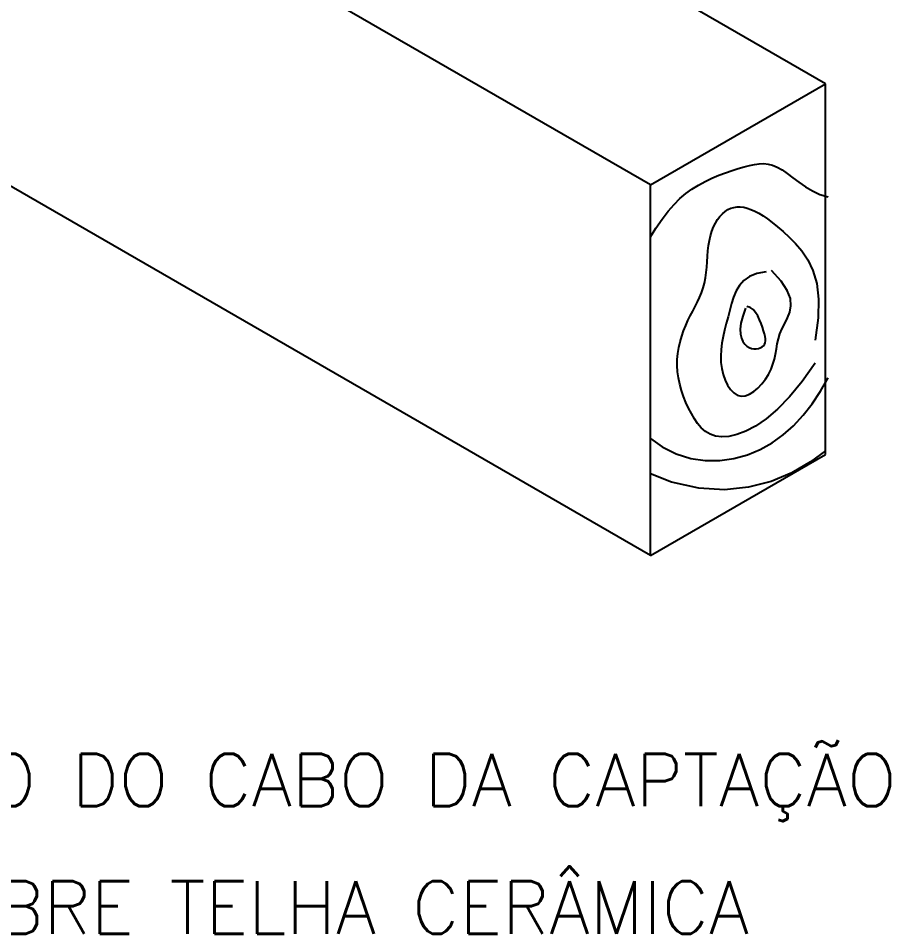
# Model space of a CAD drawing. Header units: millimetres. Extents: x -5957.9 to -5941.6, y -4668.2 to -4652.
# Drawn here: x -5951.21 to -5945.4, y -4668.24 to -4662.12 of the extents above; entities that cross this region are included whole.
import ezdxf
from ezdxf.enums import TextEntityAlignment as Align

# ---------------------------------------------------------------- set-up
doc = ezdxf.new("R2010")
doc.units = ezdxf.units.MM
doc.header["$LTSCALE"] = 10
doc.layers.add('Termotécnica', color=7, linetype='Continuous')
doc.styles.add('r140', font='romans.shx')

msp = doc.modelspace()

# ---------------------------------------------------------------- linework, layer by layer
at = {"layer": 'Termotécnica', "color": 2}
for p, q in [((-5945.8229, -4662.5616), (-5948.2446, -4661.1634)), ((-5946.992, -4665.7116), (-5954.0001, -4661.6654)), ((-5946.992, -4663.2366), (-5949.4137, -4661.8384)), ((-5946.992, -4663.2366), (-5945.8229, -4662.5616)), ((-5945.8229, -4665.0366), (-5945.8229, -4662.5616)), ((-5946.992, -4665.7116), (-5946.992, -4663.2366)), ((-5946.992, -4665.7116), (-5945.8229, -4665.0366))]:
    msp.add_line(p, q, dxfattribs=at)
at = {"layer": 'Termotécnica', "color": 1}
for points in [[(-5946.992, -4663.5831), (-5946.9561, -4663.5262), (-5946.9138, -4663.4645), (-5946.8735, -4663.4117), (-5946.8344, -4663.3664), (-5946.7956, -4663.3274), (-5946.7562, -4663.2937), (-5946.7153, -4663.2639), (-5946.6724, -4663.2371), (-5946.6278, -4663.2129), (-5946.5823, -4663.1912), (-5946.5367, -4663.172), (-5946.4915, -4663.1549), (-5946.4477, -4663.14), (-5946.4058, -4663.127), (-5946.3666, -4663.1159), (-5946.3305, -4663.1066), (-5946.2972, -4663.0995), (-5946.2659, -4663.0953), (-5946.2358, -4663.0945), (-5946.2062, -4663.0977), (-5946.1765, -4663.1053), (-5946.1458, -4663.118), (-5946.1135, -4663.1364), (-5946.079, -4663.1605), (-5946.0417, -4663.1886), (-5946.0016, -4663.2188), (-5945.9582, -4663.2488), (-5945.9113, -4663.2766), (-5945.8606, -4663.3), (-5945.8057, -4663.317)], [(-5945.8924, -4664.4277), (-5945.9797, -4664.5499), (-5946.0636, -4664.6512), (-5946.1436, -4664.7333), (-5946.2192, -4664.7979), (-5946.2901, -4664.8467), (-5946.3556, -4664.8815), (-5946.4155, -4664.904), (-5946.4691, -4664.9158), (-5946.5164, -4664.9186), (-5946.5577, -4664.9134), (-5946.5937, -4664.9011), (-5946.6252, -4664.8825), (-5946.6528, -4664.8586), (-5946.6772, -4664.8301), (-5946.6991, -4664.798), (-5946.7191, -4664.7632), (-5946.7379, -4664.7265), (-5946.7552, -4664.6882), (-5946.7709, -4664.6487), (-5946.7845, -4664.6082), (-5946.7958, -4664.5671), (-5946.8046, -4664.5256), (-5946.8106, -4664.4841), (-5946.8134, -4664.4429), (-5946.8129, -4664.4022), (-5946.8093, -4664.3622), (-5946.8029, -4664.3229), (-5946.7942, -4664.2846), (-5946.7834, -4664.2472), (-5946.7708, -4664.211), (-5946.7569, -4664.176), (-5946.7419, -4664.1422), (-5946.7263, -4664.1099), (-5946.7103, -4664.0786), (-5946.6944, -4664.0479), (-5946.6791, -4664.0176), (-5946.6646, -4663.9871), (-5946.6515, -4663.9563), (-5946.6402, -4663.9246), (-5946.631, -4663.8917), (-5946.6242, -4663.8574), (-5946.6194, -4663.822), (-5946.616, -4663.7857), (-5946.6133, -4663.7492), (-5946.6109, -4663.7127), (-5946.6081, -4663.6767), (-5946.6044, -4663.6416), (-5946.5991, -4663.6078), (-5946.5918, -4663.5757), (-5946.5825, -4663.5454), (-5946.5714, -4663.5172), (-5946.5586, -4663.4913), (-5946.5444, -4663.4677), (-5946.5288, -4663.4468), (-5946.512, -4663.4287), (-5946.4942, -4663.4135), (-5946.4756, -4663.4014), (-5946.456, -4663.3923), (-5946.4357, -4663.3863), (-5946.4144, -4663.3833), (-5946.3923, -4663.3832), (-5946.3694, -4663.3859), (-5946.3456, -4663.3915), (-5946.321, -4663.3998), (-5946.2954, -4663.4109), (-5946.2687, -4663.4249), (-5946.2405, -4663.4421), (-5946.2106, -4663.4628), (-5946.1786, -4663.4872), (-5946.1442, -4663.5155), (-5946.1072, -4663.548), (-5946.0672, -4663.585), (-5946.0244, -4663.6271), (-5945.9815, -4663.6765), (-5945.9415, -4663.7358), (-5945.9074, -4663.8077), (-5945.8824, -4663.8947), (-5945.8695, -4663.9995), (-5945.8718, -4664.1246), (-5945.8924, -4664.2728)], [(-5946.2207, -4663.8173), (-5946.2821, -4663.8287), (-5946.3309, -4663.8482), (-5946.3688, -4663.8748), (-5946.3979, -4663.9073), (-5946.4199, -4663.9445), (-5946.4367, -4663.9852), (-5946.4502, -4664.0282), (-5946.4623, -4664.0724), (-5946.4744, -4664.1168), (-5946.4863, -4664.1611), (-5946.4975, -4664.2053), (-5946.5073, -4664.2493), (-5946.5152, -4664.293), (-5946.5206, -4664.3363), (-5946.523, -4664.3792), (-5946.5216, -4664.4216), (-5946.5161, -4664.4633), (-5946.5066, -4664.5033), (-5946.4936, -4664.5405), (-5946.4773, -4664.5738), (-5946.4581, -4664.6022), (-5946.4363, -4664.6245), (-5946.4123, -4664.6395), (-5946.3863, -4664.6463), (-5946.3589, -4664.6441), (-5946.3306, -4664.6337), (-5946.3024, -4664.6163), (-5946.2748, -4664.5932), (-5946.2488, -4664.5655), (-5946.225, -4664.5344), (-5946.2042, -4664.5013), (-5946.1872, -4664.4672), (-5946.1745, -4664.4331), (-5946.1651, -4664.3993), (-5946.158, -4664.3656), (-5946.1518, -4664.3319), (-5946.1455, -4664.2982), (-5946.1378, -4664.2644), (-5946.1275, -4664.2304), (-5946.1135, -4664.1961), (-5946.0955, -4664.1613), (-5946.0768, -4664.125), (-5946.0615, -4664.0859), (-5946.054, -4664.0429), (-5946.0582, -4663.9948), (-5946.0786, -4663.9405), (-5946.1192, -4663.8787), (-5946.1842, -4663.8082)], [(-5946.3567, -4664.0595), (-5946.3763, -4664.1137), (-5946.388, -4664.1602), (-5946.3927, -4664.1998), (-5946.3915, -4664.2329), (-5946.3855, -4664.2602), (-5946.3756, -4664.2821), (-5946.3628, -4664.2993), (-5946.3483, -4664.3123), (-5946.3329, -4664.3217), (-5946.3171, -4664.3277), (-5946.3014, -4664.3306), (-5946.2861, -4664.3308), (-5946.2717, -4664.3286), (-5946.2587, -4664.3242), (-5946.2473, -4664.3179), (-5946.2381, -4664.3101), (-5946.2314, -4664.3009), (-5946.2271, -4664.2902), (-5946.2251, -4664.278), (-5946.2252, -4664.2639), (-5946.2273, -4664.248), (-5946.2313, -4664.23), (-5946.237, -4664.2097), (-5946.2442, -4664.1871), (-5946.2529, -4664.1622), (-5946.2633, -4664.1363), (-5946.2757, -4664.111), (-5946.2902, -4664.088), (-5946.3071, -4664.0689), (-5946.3267, -4664.0551), (-5946.3492, -4664.0485)], [(-5946.992, -4664.9288), (-5946.9138, -4664.9852), (-5946.8195, -4665.0324), (-5946.7231, -4665.0626), (-5946.6262, -4665.0771), (-5946.5299, -4665.0771), (-5946.4358, -4665.0641), (-5946.3452, -4665.0392), (-5946.2594, -4665.0039), (-5946.1795, -4664.9592), (-5946.1054, -4664.9059), (-5946.0365, -4664.8442), (-5945.9725, -4664.7747), (-5945.9128, -4664.6979), (-5945.8571, -4664.6141), (-5945.8048, -4664.5239)], [(-5945.8229, -4665.011), (-5945.9231, -4665.086), (-5946.0488, -4665.1589), (-5946.187, -4665.2167), (-5946.3369, -4665.2555), (-5946.498, -4665.2718), (-5946.6695, -4665.2617), (-5946.8508, -4665.2214), (-5946.992, -4665.1665)]]:
    msp.add_lwpolyline(points, dxfattribs=at)

# ---------------------------------------------------------------- texts
at = {"layer": 'Termotécnica', "color": 5, "style": 'r140'}
for s, p in [('FIXAÇÃO DO CABO DA CAPTAÇÃO', (-5949.1602, -4667.4898)), ('SOBRE TELHA CERÂMICA', (-5949.1602, -4668.3411))]:
    msp.add_text(s, height=0.35, dxfattribs=at).set_placement(p, align=Align.BOTTOM_CENTER)

doc.saveas('drawing.dxf')
